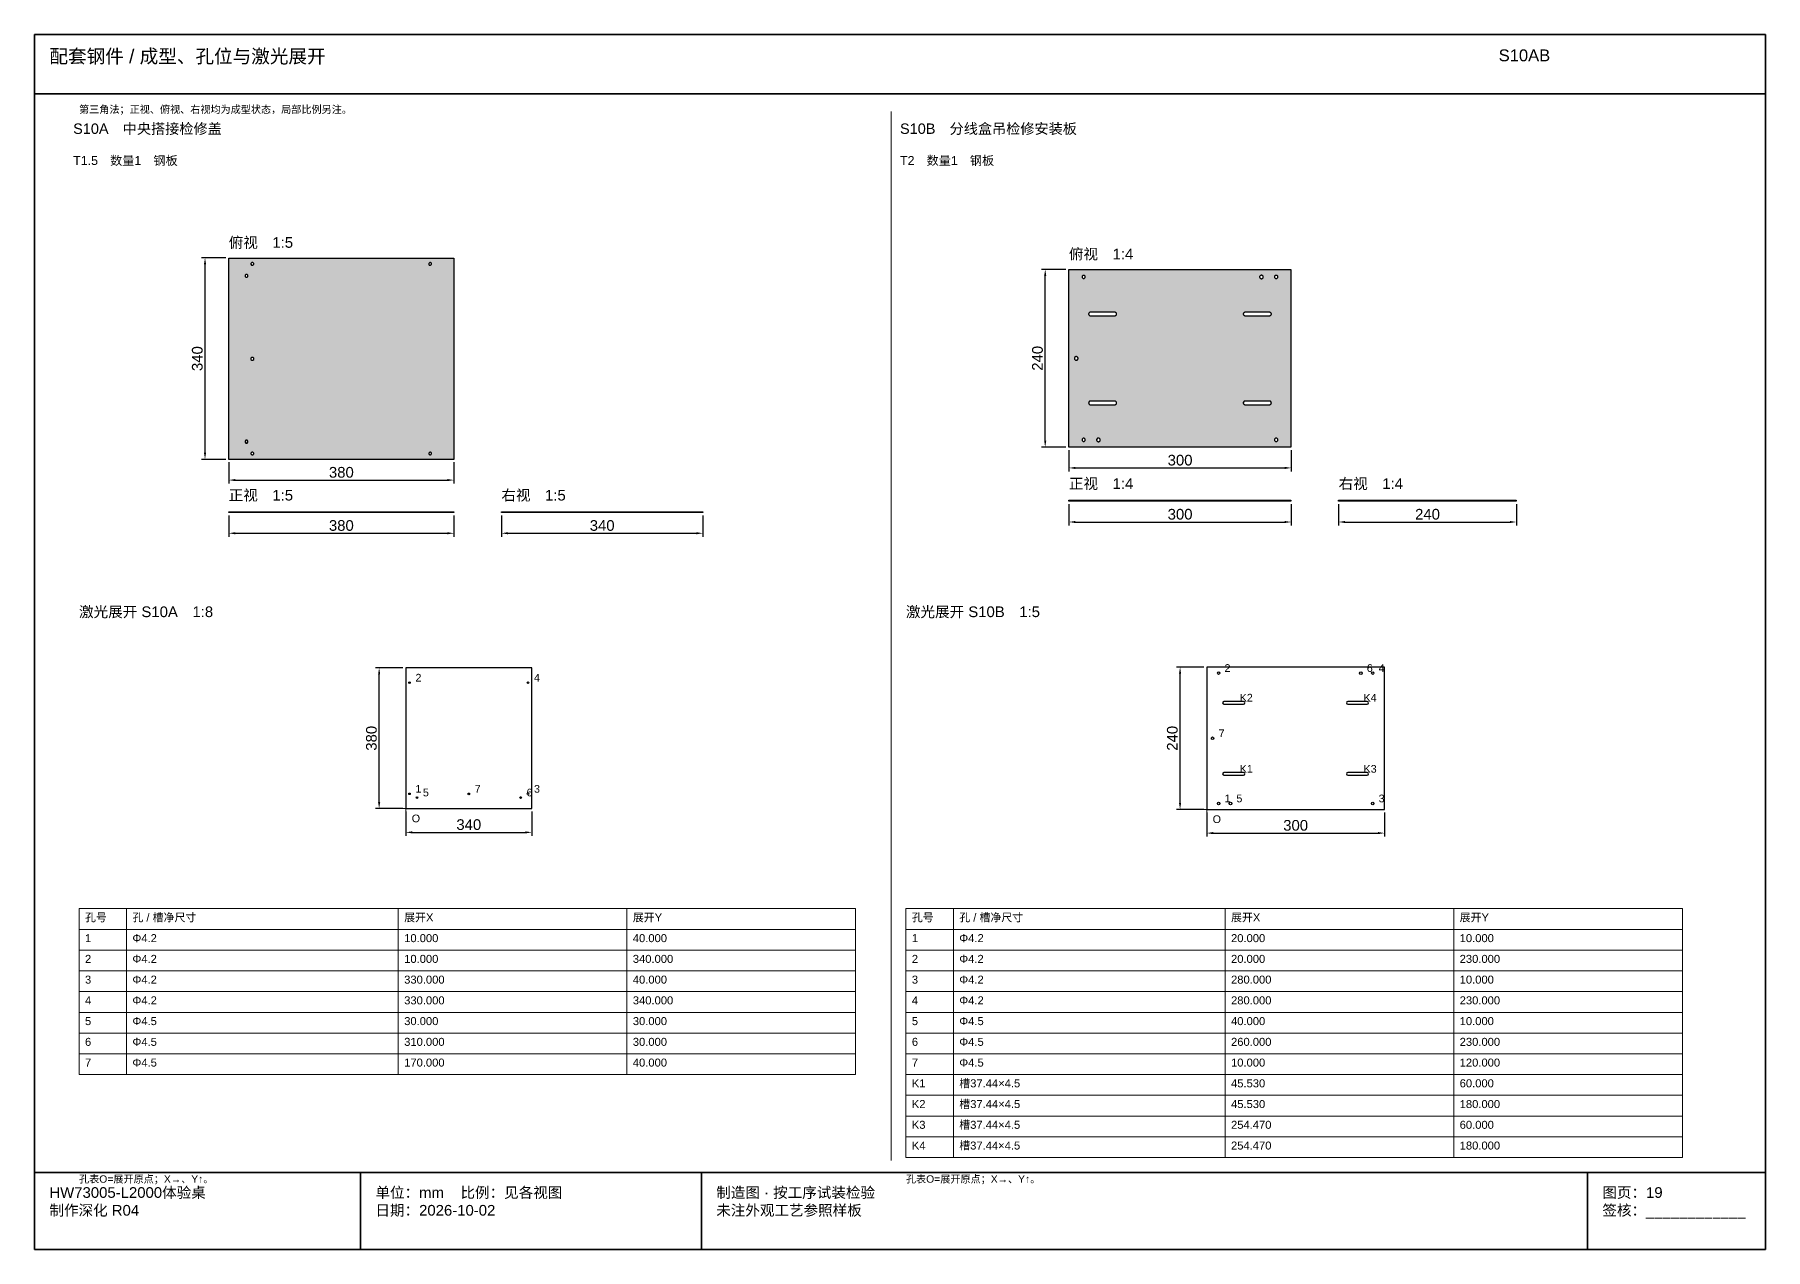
# Model space of a CAD drawing. Header units: millimetres. Extents: x 5 to 252589, y 5 to 415.
# Drawn here: x 216005 to 216589, y 5 to 415 of the extents above; entities that cross this region are included whole.
import ezdxf

# ---------------------------------------------------------------- set-up
doc = ezdxf.new("R2010")
doc.units = ezdxf.units.MM
doc.linetypes.add('CENTER', pattern=[5.08, 3.175, -0.635, 0.635, -0.635])
for name, color, linetype, lineweight in [('CENTER', 8, 'CENTER', 13), ('DIM', 7, 'Continuous', 13), ('FRAME', 7, 'Continuous', 35), ('HATCH', 8, 'Continuous', 9), ('NOTE', 7, 'Continuous', 18), ('OUTLINE', 7, 'Continuous', 25)]:
    doc.layers.add(name, color=color, linetype=linetype, lineweight=lineweight)
doc.styles.add('CN', font='Arial Unicode.ttf')
doc.dimstyles.new('V4', dxfattribs={"dimtxt": 3.6, "dimasz": 2.2, "dimexe": 1.2, "dimexo": 1, "dimgap": 0.8, "dimtad": 1, "dimlfac": 4, "dimdsep": 46, "dimtxsty": 'CN', "dimcen": 2.5, "dimclrd": 7, "dimclre": 7, "dimclrt": 7, "dimazin": 3, "dimtfac": 1, "dimtmove": 0, "dimatfit": 3})
doc.dimstyles.new('V5', dxfattribs={"dimtxt": 3.6, "dimasz": 2.2, "dimexe": 1.2, "dimexo": 1, "dimgap": 0.8, "dimtad": 1, "dimlfac": 5, "dimdsep": 46, "dimtxsty": 'CN', "dimcen": 2.5, "dimclrd": 7, "dimclre": 7, "dimclrt": 7, "dimazin": 3, "dimtfac": 1, "dimtmove": 0, "dimatfit": 3})
doc.dimstyles.new('V8', dxfattribs={"dimtxt": 3.6, "dimasz": 2.2, "dimexe": 1.2, "dimexo": 1, "dimgap": 0.8, "dimtad": 1, "dimlfac": 8, "dimdsep": 46, "dimtxsty": 'CN', "dimcen": 2.5, "dimclrd": 7, "dimclre": 7, "dimclrt": 7, "dimazin": 3, "dimtfac": 1, "dimtmove": 0, "dimatfit": 3})

msp = doc.modelspace()

# ---------------------------------------------------------------- hatches: boundary and pattern name
at = {"layer": 'HATCH', "true_color": 0x46909b}
h = msp.add_hatch(color=135, dxfattribs=at)
h.paths.add_polyline_path([(216070.5, 271.65), (216070.5, 339.56667), (216146.41667, 339.56667), (216146.41667, 271.65)])
h.paths.add_polyline_path([(216138.16667, 337.23333), (216138.25, 337.23333), (216138.33333, 337.15), (216138.58333, 337.15), (216138.83333, 337.31667), (216138.83333, 337.4), (216138.91667, 337.48333), (216138.91667, 337.73333), (216138.75, 337.98333), (216138.66667, 337.98333), (216138.58333, 338.06667), (216138.33333, 338.06667), (216138.08333, 337.9), (216138.08333, 337.81667), (216138, 337.73333), (216138, 337.48333)], flags=0)
h.paths.add_polyline_path([(216078.16667, 337.23333), (216078.25, 337.23333), (216078.33333, 337.15), (216078.58333, 337.15), (216078.83333, 337.31667), (216078.83333, 337.4), (216078.91667, 337.48333), (216078.91667, 337.73333), (216078.75, 337.98333), (216078.66667, 337.98333), (216078.58333, 338.06667), (216078.33333, 338.06667), (216078.08333, 337.9), (216078.08333, 337.81667), (216078, 337.73333), (216078, 337.48333)], flags=0)
h.paths.add_polyline_path([(216076.25, 333.15), (216076.66667, 333.15), (216076.91667, 333.4), (216076.91667, 333.81667), (216076.66667, 334.06667), (216076.25, 334.06667), (216076, 333.81667), (216076, 333.4)], flags=0)
h.paths.add_polyline_path([(216078.25, 305.15), (216078.66667, 305.15), (216078.91667, 305.4), (216078.91667, 305.81667), (216078.66667, 306.06667), (216078.25, 306.06667), (216078, 305.81667), (216078, 305.4)], flags=0)
h.paths.add_polyline_path([(216076.25, 277.15), (216076.66667, 277.15), (216076.91667, 277.4), (216076.91667, 277.81667), (216076.66667, 278.06667), (216076.25, 278.06667), (216076, 277.81667), (216076, 277.4)], flags=0)
h.paths.add_polyline_path([(216138.16667, 273.23333), (216138.25, 273.23333), (216138.33333, 273.15), (216138.58333, 273.15), (216138.83333, 273.31667), (216138.83333, 273.4), (216138.91667, 273.48333), (216138.91667, 273.73333), (216138.75, 273.98333), (216138.66667, 273.98333), (216138.58333, 274.06667), (216138.33333, 274.06667), (216138.08333, 273.9), (216138.08333, 273.81667), (216138, 273.73333), (216138, 273.48333)], flags=0)
h.paths.add_polyline_path([(216078.16667, 273.23333), (216078.25, 273.23333), (216078.33333, 273.15), (216078.58333, 273.15), (216078.83333, 273.31667), (216078.83333, 273.4), (216078.91667, 273.48333), (216078.91667, 273.73333), (216078.75, 273.98333), (216078.66667, 273.98333), (216078.58333, 274.06667), (216078.33333, 274.06667), (216078.08333, 273.9), (216078.08333, 273.81667), (216078, 273.73333), (216078, 273.48333)], flags=0)
h = msp.add_hatch(color=135, dxfattribs=at)
h.paths.add_polyline_path([(216354, 275.75), (216354, 335.66667), (216428.91667, 335.66667), (216428.91667, 275.75)])
h.paths.add_polyline_path([(216423.75, 332.66667), (216424.16667, 332.66667), (216424.5, 333), (216424.5, 333.41667), (216424.16667, 333.75), (216423.75, 333.75), (216423.41667, 333.41667), (216423.41667, 333)], flags=0)
h.paths.add_polyline_path([(216358.75, 332.66667), (216359.16667, 332.66667), (216359.5, 333), (216359.5, 333.41667), (216359.16667, 333.75), (216358.75, 333.75), (216358.41667, 333.41667), (216358.41667, 333)], flags=0)
h.paths.add_polyline_path([(216418.83333, 332.58333), (216419.08333, 332.58333), (216419.16667, 332.66667), (216419.25, 332.66667), (216419.5, 332.91667), (216419.5, 333), (216419.58333, 333.08333), (216419.58333, 333.33333), (216419.5, 333.41667), (216419.5, 333.5), (216419.25, 333.75), (216419.16667, 333.75), (216419.08333, 333.83333), (216418.83333, 333.83333), (216418.75, 333.75), (216418.66667, 333.75), (216418.41667, 333.5), (216418.41667, 333.41667), (216418.33333, 333.33333), (216418.33333, 333.08333), (216418.41667, 333), (216418.41667, 332.91667), (216418.66667, 332.66667), (216418.75, 332.66667)], flags=0)
h.paths.add_polyline_path([(216412.83333, 320.58333), (216412.91667, 320.5), (216412.91667, 320.41667), (216413.16667, 320.16667), (216413.25, 320.16667), (216413.33333, 320.08333), (216421.83333, 320.08333), (216421.91667, 320.16667), (216422, 320.16667), (216422.25, 320.41667), (216422.25, 320.58333), (216422.33333, 320.66667), (216422.33333, 320.75), (216422.25, 320.83333), (216422.25, 321), (216422, 321.25), (216421.91667, 321.25), (216421.83333, 321.33333), (216413.33333, 321.33333), (216413.25, 321.25), (216413.16667, 321.25), (216412.91667, 321), (216412.91667, 320.91667), (216412.83333, 320.83333)], flags=0)
h.paths.add_polyline_path([(216360.58333, 320.66667), (216360.66667, 320.58333), (216360.66667, 320.41667), (216360.91667, 320.16667), (216361, 320.16667), (216361.08333, 320.08333), (216369.58333, 320.08333), (216369.66667, 320.16667), (216369.75, 320.16667), (216370, 320.41667), (216370, 320.5), (216370.08333, 320.58333), (216370.08333, 320.83333), (216370, 320.91667), (216370, 321), (216369.75, 321.25), (216369.66667, 321.25), (216369.58333, 321.33333), (216361.08333, 321.33333), (216361, 321.25), (216360.91667, 321.25), (216360.66667, 321), (216360.66667, 320.83333), (216360.58333, 320.75)], flags=0)
h.paths.add_polyline_path([(216356.33333, 305.08333), (216356.58333, 305.08333), (216356.66667, 305.16667), (216356.75, 305.16667), (216357, 305.41667), (216357, 305.5), (216357.08333, 305.58333), (216357.08333, 305.83333), (216357, 305.91667), (216357, 306), (216356.75, 306.25), (216356.66667, 306.25), (216356.58333, 306.33333), (216356.33333, 306.33333), (216356.25, 306.25), (216356.16667, 306.25), (216355.91667, 306), (216355.91667, 305.91667), (216355.83333, 305.83333), (216355.83333, 305.58333), (216355.91667, 305.5), (216355.91667, 305.41667), (216356.16667, 305.16667), (216356.25, 305.16667)], flags=0)
h.paths.add_polyline_path([(216412.83333, 290.58333), (216412.91667, 290.5), (216412.91667, 290.41667), (216413.16667, 290.16667), (216413.25, 290.16667), (216413.33333, 290.08333), (216421.83333, 290.08333), (216421.91667, 290.16667), (216422, 290.16667), (216422.25, 290.41667), (216422.25, 290.58333), (216422.33333, 290.66667), (216422.33333, 290.75), (216422.25, 290.83333), (216422.25, 291), (216422, 291.25), (216421.91667, 291.25), (216421.83333, 291.33333), (216413.33333, 291.33333), (216413.25, 291.25), (216413.16667, 291.25), (216412.91667, 291), (216412.91667, 290.91667), (216412.83333, 290.83333)], flags=0)
h.paths.add_polyline_path([(216360.58333, 290.66667), (216360.66667, 290.58333), (216360.66667, 290.41667), (216360.91667, 290.16667), (216361, 290.16667), (216361.08333, 290.08333), (216369.58333, 290.08333), (216369.66667, 290.16667), (216369.75, 290.16667), (216370, 290.41667), (216370, 290.5), (216370.08333, 290.58333), (216370.08333, 290.83333), (216370, 290.91667), (216370, 291), (216369.75, 291.25), (216369.66667, 291.25), (216369.58333, 291.33333), (216361.08333, 291.33333), (216361, 291.25), (216360.91667, 291.25), (216360.66667, 291), (216360.66667, 290.83333), (216360.58333, 290.75)], flags=0)
h.paths.add_polyline_path([(216423.75, 277.66667), (216424.16667, 277.66667), (216424.5, 278), (216424.5, 278.41667), (216424.16667, 278.75), (216423.75, 278.75), (216423.41667, 278.41667), (216423.41667, 278)], flags=0)
h.paths.add_polyline_path([(216358.75, 277.66667), (216359.16667, 277.66667), (216359.5, 278), (216359.5, 278.41667), (216359.16667, 278.75), (216358.75, 278.75), (216358.41667, 278.41667), (216358.41667, 278)], flags=0)
h.paths.add_polyline_path([(216363.83333, 277.58333), (216364.08333, 277.58333), (216364.16667, 277.66667), (216364.25, 277.66667), (216364.5, 277.91667), (216364.5, 278), (216364.58333, 278.08333), (216364.58333, 278.33333), (216364.5, 278.41667), (216364.5, 278.5), (216364.25, 278.75), (216364.16667, 278.75), (216364.08333, 278.83333), (216363.83333, 278.83333), (216363.75, 278.75), (216363.66667, 278.75), (216363.41667, 278.5), (216363.41667, 278.41667), (216363.33333, 278.33333), (216363.33333, 278.08333), (216363.41667, 278), (216363.41667, 277.91667), (216363.66667, 277.66667), (216363.75, 277.66667)], flags=0)
at = {"layer": 'HATCH', "true_color": 0x46858f}
for points in [[(216354, 257.5), (216354, 257.91667), (216428.91667, 257.91667), (216428.91667, 257.5)], [(216070.5, 253.7), (216070.5, 253.95), (216146.41667, 253.95), (216146.41667, 253.7)]]:
    msp.add_hatch(color=145, dxfattribs=at).paths.add_polyline_path(points)
at = {"layer": 'HATCH', "true_color": 0x46828b}
for points in [[(216445, 257.5), (216445, 257.91667), (216504.91667, 257.91667), (216504.91667, 257.5)], [(216162.5, 253.7), (216162.5, 253.95), (216230.41667, 253.95), (216230.41667, 253.7)]]:
    msp.add_hatch(color=137, dxfattribs=at).paths.add_polyline_path(points)

# ---------------------------------------------------------------- linework, layer by layer
at = {"layer": 'CENTER'}
for p, q in [((216128.95, 153.75), (216131.55, 153.75)), ((216130.25, 152.45), (216130.25, 155.05)), ((216399.2, 153.5), (216401.8, 153.5)), ((216400.5, 152.2), (216400.5, 154.8))]:
    msp.add_line(p, q, dxfattribs=at)
at = {"layer": 'DIM'}
for p, q in [((216294, 35), (216294, 389)), ((216036, 120), (216036, 64)), ((216127.7, 120), (216127.7, 64)), ((216204.85, 120), (216204.85, 64)), ((216315, 120), (216315, 36)), ((216406.7, 120), (216406.7, 36)), ((216483.85, 120), (216483.85, 36)), ((216020, 113), (216282, 113)), ((216299, 113), (216561, 113)), ((216020, 106), (216282, 106)), ((216299, 106), (216561, 106)), ((216020, 99), (216282, 99)), ((216299, 99), (216561, 99)), ((216020, 92), (216282, 92)), ((216299, 92), (216561, 92)), ((216020, 85), (216282, 85)), ((216299, 85), (216561, 85)), ((216020, 78), (216282, 78)), ((216299, 78), (216561, 78)), ((216020, 71), (216282, 71)), ((216299, 71), (216561, 71)), ((216299, 64), (216561, 64)), ((216299, 57), (216561, 57)), ((216299, 50), (216561, 50)), ((216299, 43), (216561, 43))]:
    msp.add_line(p, q, dxfattribs=at)
for points in [[(216020, 64), (216282, 64), (216282, 120), (216020, 120)], [(216299, 36), (216561, 36), (216561, 120), (216299, 120)]]:
    msp.add_lwpolyline(points, close=True, dxfattribs=at)
at = {"layer": 'FRAME'}
for p, q in [((216005, 395), (216589, 395)), ((216005, 31), (216589, 31)), ((216115, 5), (216115, 31)), ((216230, 5), (216230, 31)), ((216529, 5), (216529, 31))]:
    msp.add_line(p, q, dxfattribs=at)
msp.add_lwpolyline([(216005, 5), (216589, 5), (216589, 415), (216005, 415)], close=True, dxfattribs=at)
at = {"layer": 'OUTLINE'}
for p, q in [((216172.75, 201.25), (216130.25, 201.25)), ((216130.25, 201.25), (216130.25, 153.75)), ((216172.75, 153.75), (216172.75, 201.25)), ((216460.5, 201.5), (216400.5, 201.5)), ((216400.5, 201.5), (216400.5, 153.5)), ((216460.5, 153.5), (216460.5, 201.5)), ((216412.9, 189.95), (216406.312, 189.95)), ((216406.312, 189.05), (216412.9, 189.05)), ((216454.688, 189.95), (216448.1, 189.95)), ((216448.1, 189.05), (216454.688, 189.05)), ((216412.9, 165.95), (216406.312, 165.95)), ((216406.312, 165.05), (216412.9, 165.05)), ((216454.688, 165.95), (216448.1, 165.95)), ((216448.1, 165.05), (216454.688, 165.05)), ((216130.25, 153.75), (216172.75, 153.75)), ((216400.5, 153.5), (216460.5, 153.5))]:
    msp.add_line(p, q, dxfattribs=at)
at = {"layer": 'OUTLINE', "color": 139, "true_color": 0x42544a}
for points in [[(216070.5, 271.65), (216070.5, 339.56667), (216146.41667, 339.56667), (216146.41667, 271.65)], [(216076.25, 333.15), (216076.66667, 333.15), (216076.91667, 333.4), (216076.91667, 333.81667), (216076.66667, 334.06667), (216076.25, 334.06667), (216076, 333.81667), (216076, 333.4)], [(216078.16667, 337.23333), (216078.25, 337.23333), (216078.33333, 337.15), (216078.58333, 337.15), (216078.83333, 337.31667), (216078.83333, 337.4), (216078.91667, 337.48333), (216078.91667, 337.73333), (216078.75, 337.98333), (216078.66667, 337.98333), (216078.58333, 338.06667), (216078.33333, 338.06667), (216078.08333, 337.9), (216078.08333, 337.81667), (216078, 337.73333), (216078, 337.48333)], [(216138.16667, 337.23333), (216138.25, 337.23333), (216138.33333, 337.15), (216138.58333, 337.15), (216138.83333, 337.31667), (216138.83333, 337.4), (216138.91667, 337.48333), (216138.91667, 337.73333), (216138.75, 337.98333), (216138.66667, 337.98333), (216138.58333, 338.06667), (216138.33333, 338.06667), (216138.08333, 337.9), (216138.08333, 337.81667), (216138, 337.73333), (216138, 337.48333)], [(216354, 275.75), (216354, 335.66667), (216428.91667, 335.66667), (216428.91667, 275.75)], [(216358.75, 332.66667), (216359.16667, 332.66667), (216359.5, 333), (216359.5, 333.41667), (216359.16667, 333.75), (216358.75, 333.75), (216358.41667, 333.41667), (216358.41667, 333)], [(216418.83333, 332.58333), (216419.08333, 332.58333), (216419.16667, 332.66667), (216419.25, 332.66667), (216419.5, 332.91667), (216419.5, 333), (216419.58333, 333.08333), (216419.58333, 333.33333), (216419.5, 333.41667), (216419.5, 333.5), (216419.25, 333.75), (216419.16667, 333.75), (216419.08333, 333.83333), (216418.83333, 333.83333), (216418.75, 333.75), (216418.66667, 333.75), (216418.41667, 333.5), (216418.41667, 333.41667), (216418.33333, 333.33333), (216418.33333, 333.08333), (216418.41667, 333), (216418.41667, 332.91667), (216418.66667, 332.66667), (216418.75, 332.66667)], [(216423.75, 332.66667), (216424.16667, 332.66667), (216424.5, 333), (216424.5, 333.41667), (216424.16667, 333.75), (216423.75, 333.75), (216423.41667, 333.41667), (216423.41667, 333)], [(216360.58333, 320.66667), (216360.66667, 320.58333), (216360.66667, 320.41667), (216360.91667, 320.16667), (216361, 320.16667), (216361.08333, 320.08333), (216369.58333, 320.08333), (216369.66667, 320.16667), (216369.75, 320.16667), (216370, 320.41667), (216370, 320.5), (216370.08333, 320.58333), (216370.08333, 320.83333), (216370, 320.91667), (216370, 321), (216369.75, 321.25), (216369.66667, 321.25), (216369.58333, 321.33333), (216361.08333, 321.33333), (216361, 321.25), (216360.91667, 321.25), (216360.66667, 321), (216360.66667, 320.83333), (216360.58333, 320.75)], [(216412.83333, 320.58333), (216412.91667, 320.5), (216412.91667, 320.41667), (216413.16667, 320.16667), (216413.25, 320.16667), (216413.33333, 320.08333), (216421.83333, 320.08333), (216421.91667, 320.16667), (216422, 320.16667), (216422.25, 320.41667), (216422.25, 320.58333), (216422.33333, 320.66667), (216422.33333, 320.75), (216422.25, 320.83333), (216422.25, 321), (216422, 321.25), (216421.91667, 321.25), (216421.83333, 321.33333), (216413.33333, 321.33333), (216413.25, 321.25), (216413.16667, 321.25), (216412.91667, 321), (216412.91667, 320.91667), (216412.83333, 320.83333)], [(216078.25, 305.15), (216078.66667, 305.15), (216078.91667, 305.4), (216078.91667, 305.81667), (216078.66667, 306.06667), (216078.25, 306.06667), (216078, 305.81667), (216078, 305.4)], [(216356.33333, 305.08333), (216356.58333, 305.08333), (216356.66667, 305.16667), (216356.75, 305.16667), (216357, 305.41667), (216357, 305.5), (216357.08333, 305.58333), (216357.08333, 305.83333), (216357, 305.91667), (216357, 306), (216356.75, 306.25), (216356.66667, 306.25), (216356.58333, 306.33333), (216356.33333, 306.33333), (216356.25, 306.25), (216356.16667, 306.25), (216355.91667, 306), (216355.91667, 305.91667), (216355.83333, 305.83333), (216355.83333, 305.58333), (216355.91667, 305.5), (216355.91667, 305.41667), (216356.16667, 305.16667), (216356.25, 305.16667)], [(216360.58333, 290.66667), (216360.66667, 290.58333), (216360.66667, 290.41667), (216360.91667, 290.16667), (216361, 290.16667), (216361.08333, 290.08333), (216369.58333, 290.08333), (216369.66667, 290.16667), (216369.75, 290.16667), (216370, 290.41667), (216370, 290.5), (216370.08333, 290.58333), (216370.08333, 290.83333), (216370, 290.91667), (216370, 291), (216369.75, 291.25), (216369.66667, 291.25), (216369.58333, 291.33333), (216361.08333, 291.33333), (216361, 291.25), (216360.91667, 291.25), (216360.66667, 291), (216360.66667, 290.83333), (216360.58333, 290.75)], [(216412.83333, 290.58333), (216412.91667, 290.5), (216412.91667, 290.41667), (216413.16667, 290.16667), (216413.25, 290.16667), (216413.33333, 290.08333), (216421.83333, 290.08333), (216421.91667, 290.16667), (216422, 290.16667), (216422.25, 290.41667), (216422.25, 290.58333), (216422.33333, 290.66667), (216422.33333, 290.75), (216422.25, 290.83333), (216422.25, 291), (216422, 291.25), (216421.91667, 291.25), (216421.83333, 291.33333), (216413.33333, 291.33333), (216413.25, 291.25), (216413.16667, 291.25), (216412.91667, 291), (216412.91667, 290.91667), (216412.83333, 290.83333)], [(216076.25, 277.15), (216076.66667, 277.15), (216076.91667, 277.4), (216076.91667, 277.81667), (216076.66667, 278.06667), (216076.25, 278.06667), (216076, 277.81667), (216076, 277.4)], [(216358.75, 277.66667), (216359.16667, 277.66667), (216359.5, 278), (216359.5, 278.41667), (216359.16667, 278.75), (216358.75, 278.75), (216358.41667, 278.41667), (216358.41667, 278)], [(216363.83333, 277.58333), (216364.08333, 277.58333), (216364.16667, 277.66667), (216364.25, 277.66667), (216364.5, 277.91667), (216364.5, 278), (216364.58333, 278.08333), (216364.58333, 278.33333), (216364.5, 278.41667), (216364.5, 278.5), (216364.25, 278.75), (216364.16667, 278.75), (216364.08333, 278.83333), (216363.83333, 278.83333), (216363.75, 278.75), (216363.66667, 278.75), (216363.41667, 278.5), (216363.41667, 278.41667), (216363.33333, 278.33333), (216363.33333, 278.08333), (216363.41667, 278), (216363.41667, 277.91667), (216363.66667, 277.66667), (216363.75, 277.66667)], [(216423.75, 277.66667), (216424.16667, 277.66667), (216424.5, 278), (216424.5, 278.41667), (216424.16667, 278.75), (216423.75, 278.75), (216423.41667, 278.41667), (216423.41667, 278)], [(216078.16667, 273.23333), (216078.25, 273.23333), (216078.33333, 273.15), (216078.58333, 273.15), (216078.83333, 273.31667), (216078.83333, 273.4), (216078.91667, 273.48333), (216078.91667, 273.73333), (216078.75, 273.98333), (216078.66667, 273.98333), (216078.58333, 274.06667), (216078.33333, 274.06667), (216078.08333, 273.9), (216078.08333, 273.81667), (216078, 273.73333), (216078, 273.48333)], [(216138.16667, 273.23333), (216138.25, 273.23333), (216138.33333, 273.15), (216138.58333, 273.15), (216138.83333, 273.31667), (216138.83333, 273.4), (216138.91667, 273.48333), (216138.91667, 273.73333), (216138.75, 273.98333), (216138.66667, 273.98333), (216138.58333, 274.06667), (216138.33333, 274.06667), (216138.08333, 273.9), (216138.08333, 273.81667), (216138, 273.73333), (216138, 273.48333)], [(216354, 257.5), (216354, 257.91667), (216428.91667, 257.91667), (216428.91667, 257.5)], [(216445, 257.5), (216445, 257.91667), (216504.91667, 257.91667), (216504.91667, 257.5)], [(216070.5, 253.7), (216070.5, 253.95), (216146.41667, 253.95), (216146.41667, 253.7)], [(216162.5, 253.7), (216162.5, 253.95), (216230.41667, 253.95), (216230.41667, 253.7)]]:
    msp.add_lwpolyline(points, close=True, dxfattribs=at)
at = {"layer": 'OUTLINE'}
for centre, radius in [((216404.5, 199.5), 0.42), ((216452.5, 199.5), 0.45), ((216456.5, 199.5), 0.42), ((216131.5, 196.25), 0.2625), ((216171.5, 196.25), 0.2625), ((216402.5, 177.5), 0.45), ((216131.5, 158.75), 0.2625), ((216134, 157.5), 0.28125), ((216151.5, 158.75), 0.28125), ((216169, 157.5), 0.28125), ((216171.5, 158.75), 0.2625), ((216404.5, 155.5), 0.42), ((216408.5, 155.5), 0.45), ((216456.5, 155.5), 0.42)]:
    msp.add_circle(centre, radius, dxfattribs=at)
for centre, start, end in [((216406.312, 189.5), 90, 270), ((216412.9, 189.5), 270, 450), ((216448.1, 189.5), 90, 270), ((216454.688, 189.5), 270, 450), ((216406.312, 165.5), 90, 270), ((216412.9, 165.5), 270, 450), ((216448.1, 165.5), 90, 270), ((216454.688, 165.5), 270, 450)]:
    msp.add_arc(centre, 0.45, start, end, dxfattribs=at)

# ---------------------------------------------------------------- texts
at = {"layer": 'NOTE', "attachment_point": 1, "style": 'CN'}
for s, insert, char_height, width in [('配套钢件 / 成型、孔位与激光展开', (216010, 410), 4.6, 484), ('S10AB', (216499, 410), 4, 90), ('第三角法；正视、俯视、右视均为成型状态，局部比例另注。', (216020, 391), 2.5, 360), ('S10A\u3000中央搭接检修盖', (216018, 385), 3.5, 270), ('S10B\u3000分线盒吊检修安装板', (216297, 385), 3.5, 270), ('T1.5\u3000数量1\u3000钢板', (216018, 374), 3, 270), ('T2\u3000数量1\u3000钢板', (216297, 374), 3, 270), ('俯视\u30001:5', (216070.5, 346.65), 3.6, 180), ('俯视\u30001:4', (216354, 342.75), 3.6, 180), ('正视\u30001:4', (216354, 265.25), 3.6, 180), ('右视\u30001:4', (216445, 265.25), 3.6, 180), ('正视\u30001:5', (216070.5, 261.35), 3.6, 180), ('右视\u30001:5', (216162.5, 261.35), 3.6, 180), ('激光展开 S10A\u30001:8', (216020, 222), 3.6, 180), ('激光展开 S10B\u30001:5', (216299, 222), 3.6, 180), ('2', (216133.5, 199.25), 2.6, 18), ('4', (216173.5, 199.25), 2.6, 18), ('2', (216406.5, 202.5), 2.6, 18), ('6', (216454.5, 202.5), 2.6, 18), ('4', (216458.5, 202.5), 2.6, 18), ('K2', (216411.606, 192.5), 2.6, 18), ('K4', (216453.394, 192.5), 2.6, 18), ('7', (216404.5, 180.5), 2.6, 18), ('K1', (216411.606, 168.5), 2.6, 18), ('K3', (216453.394, 168.5), 2.6, 18), ('1', (216133.5, 161.75), 2.6, 18), ('5', (216136, 160.5), 2.6, 18), ('7', (216153.5, 161.75), 2.6, 18), ('6', (216171, 160.5), 2.6, 18), ('3', (216173.5, 161.75), 2.6, 18), ('1', (216406.5, 158.5), 2.6, 18), ('5', (216410.5, 158.5), 2.6, 18), ('3', (216458.5, 158.5), 2.6, 18), ('O', (216132.25, 151.75), 2.6, 10), ('O', (216402.5, 151.5), 2.6, 10), ('孔号', (216022, 118.4), 2.7, 12), ('孔 / 槽净尺寸', (216038, 118.4), 2.7, 87.7), ('展开X', (216129.7, 118.4), 2.7, 73.15), ('展开Y', (216206.85, 118.4), 2.7, 73.15), ('孔号', (216301, 118.4), 2.7, 12), ('孔 / 槽净尺寸', (216317, 118.4), 2.7, 87.7), ('展开X', (216408.7, 118.4), 2.7, 73.15), ('展开Y', (216485.85, 118.4), 2.7, 73.15), ('1', (216022, 111.4), 2.7, 12), ('Φ4.2', (216038, 111.4), 2.7, 87.7), ('10.000', (216129.7, 111.4), 2.7, 73.15), ('40.000', (216206.85, 111.4), 2.7, 73.15), ('1', (216301, 111.4), 2.7, 12), ('Φ4.2', (216317, 111.4), 2.7, 87.7), ('20.000', (216408.7, 111.4), 2.7, 73.15), ('10.000', (216485.85, 111.4), 2.7, 73.15), ('2', (216022, 104.4), 2.7, 12), ('Φ4.2', (216038, 104.4), 2.7, 87.7), ('10.000', (216129.7, 104.4), 2.7, 73.15), ('340.000', (216206.85, 104.4), 2.7, 73.15), ('2', (216301, 104.4), 2.7, 12), ('Φ4.2', (216317, 104.4), 2.7, 87.7), ('20.000', (216408.7, 104.4), 2.7, 73.15), ('230.000', (216485.85, 104.4), 2.7, 73.15), ('3', (216022, 97.4), 2.7, 12), ('Φ4.2', (216038, 97.4), 2.7, 87.7), ('330.000', (216129.7, 97.4), 2.7, 73.15), ('40.000', (216206.85, 97.4), 2.7, 73.15), ('3', (216301, 97.4), 2.7, 12), ('Φ4.2', (216317, 97.4), 2.7, 87.7), ('280.000', (216408.7, 97.4), 2.7, 73.15), ('10.000', (216485.85, 97.4), 2.7, 73.15), ('4', (216022, 90.4), 2.7, 12), ('Φ4.2', (216038, 90.4), 2.7, 87.7), ('330.000', (216129.7, 90.4), 2.7, 73.15), ('340.000', (216206.85, 90.4), 2.7, 73.15), ('4', (216301, 90.4), 2.7, 12), ('Φ4.2', (216317, 90.4), 2.7, 87.7), ('280.000', (216408.7, 90.4), 2.7, 73.15), ('230.000', (216485.85, 90.4), 2.7, 73.15), ('5', (216022, 83.4), 2.7, 12), ('Φ4.5', (216038, 83.4), 2.7, 87.7), ('30.000', (216129.7, 83.4), 2.7, 73.15), ('30.000', (216206.85, 83.4), 2.7, 73.15), ('5', (216301, 83.4), 2.7, 12), ('Φ4.5', (216317, 83.4), 2.7, 87.7), ('40.000', (216408.7, 83.4), 2.7, 73.15), ('10.000', (216485.85, 83.4), 2.7, 73.15), ('6', (216022, 76.4), 2.7, 12), ('Φ4.5', (216038, 76.4), 2.7, 87.7), ('310.000', (216129.7, 76.4), 2.7, 73.15), ('30.000', (216206.85, 76.4), 2.7, 73.15), ('6', (216301, 76.4), 2.7, 12), ('Φ4.5', (216317, 76.4), 2.7, 87.7), ('260.000', (216408.7, 76.4), 2.7, 73.15), ('230.000', (216485.85, 76.4), 2.7, 73.15), ('7', (216022, 69.4), 2.7, 12), ('Φ4.5', (216038, 69.4), 2.7, 87.7), ('170.000', (216129.7, 69.4), 2.7, 73.15), ('40.000', (216206.85, 69.4), 2.7, 73.15), ('7', (216301, 69.4), 2.7, 12), ('Φ4.5', (216317, 69.4), 2.7, 87.7), ('10.000', (216408.7, 69.4), 2.7, 73.15), ('120.000', (216485.85, 69.4), 2.7, 73.15), ('K1', (216301, 62.4), 2.7, 12), ('槽37.44×4.5', (216317, 62.4), 2.7, 87.7), ('45.530', (216408.7, 62.4), 2.7, 73.15), ('60.000', (216485.85, 62.4), 2.7, 73.15), ('K2', (216301, 55.4), 2.7, 12), ('槽37.44×4.5', (216317, 55.4), 2.7, 87.7), ('45.530', (216408.7, 55.4), 2.7, 73.15), ('180.000', (216485.85, 55.4), 2.7, 73.15), ('K3', (216301, 48.4), 2.7, 12), ('槽37.44×4.5', (216317, 48.4), 2.7, 87.7), ('254.470', (216408.7, 48.4), 2.7, 73.15), ('60.000', (216485.85, 48.4), 2.7, 73.15), ('K4', (216301, 41.4), 2.7, 12), ('槽37.44×4.5', (216317, 41.4), 2.7, 87.7), ('254.470', (216408.7, 41.4), 2.7, 73.15), ('180.000', (216485.85, 41.4), 2.7, 73.15), ('孔表O=展开原点；X→、Y↑。', (216020, 30), 2.5, 267), ('孔表O=展开原点；X→、Y↑。', (216299, 30), 2.5, 267), ('HW73005-L2000体验桌\\P制作深化 R04', (216010, 26), 3.6, 100), ('单位：mm    比例：见各视图\\P日期：2026-10-02', (216120, 26), 3.6, 105), ('制造图 · 按工序试装检验\\P未注外观工艺参照样板', (216235, 26), 3.6, 289), ('图页：19\\P签核：____________', (216534, 26), 3.6, 55)]:
    msp.add_mtext(s, dxfattribs=dict(at, insert=insert, char_height=char_height, width=width))

# ---------------------------------------------------------------- dimensions: what is measured, and where the dimension line sits
at = {"layer": 'DIM'}
for base, p1, p2, dimstyle in [((216062.5, 271.65), (216070.5, 271.65), (216070.5, 339.65), 'V5'), ((216346, 275.75), (216354, 275.75), (216354, 335.75), 'V4'), ((216121.25, 153.75), (216130.25, 153.75), (216130.25, 201.25), 'V8'), ((216391.5, 153.5), (216400.5, 153.5), (216400.5, 201.5), 'V5')]:
    msp.add_linear_dim(base=base, p1=p1, p2=p2, angle=90, dimstyle=dimstyle, dxfattribs=at).render()
for base, p1, p2, dimstyle in [((216354, 268.75), (216354, 275.75), (216429, 275.75), 'V4'), ((216070.5, 264.65), (216070.5, 271.65), (216146.5, 271.65), 'V5'), ((216354, 250.5), (216354, 257.5), (216429, 257.5), 'V4'), ((216445, 250.5), (216445, 257.5), (216505, 257.5), 'V4'), ((216070.5, 246.7), (216070.5, 253.7), (216146.5, 253.7), 'V5'), ((216162.5, 246.7), (216162.5, 253.7), (216230.5, 253.7), 'V5'), ((216130.25, 145.75), (216130.25, 153.75), (216172.75, 153.75), 'V8'), ((216400.5, 145.5), (216400.5, 153.5), (216460.5, 153.5), 'V5')]:
    msp.add_linear_dim(base=base, p1=p1, p2=p2, dimstyle=dimstyle, dxfattribs=at).render()

doc.saveas('drawing.dxf')
